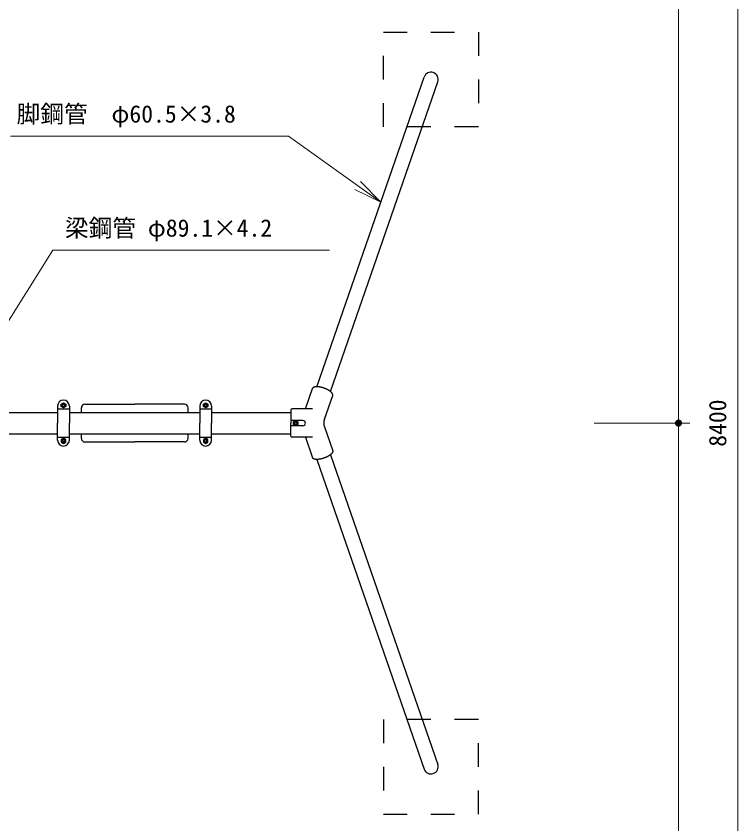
# Model space of a CAD drawing. Units: millimetres at full size, sheet at 1:40; details may follow other scales. Extents: x 600 to 16200, y 600 to 11280.
# Drawn here: x 4700 to 7745, y 4323 to 7730 of the extents above; entities that cross this region are included whole.
import ezdxf
from ezdxf.enums import TextEntityAlignment as Align

# ---------------------------------------------------------------- set-up
doc = ezdxf.new("R2010")
doc.units = ezdxf.units.MM
doc.header["$LTSCALE"] = 40
doc.linetypes.add('USER1', pattern=[5, 2.5, -2.5])
for name, color, linetype, lineweight in [('D-STR-DIM\u3000寸法線、寸法値', 7, 'Continuous', 13), ('D-STR-HTXT\u3000旗上げ', 7, 'Continuous', 13), ('D-STR\u3000構造物外形線', 1, 'Continuous', 25)]:
    doc.layers.add(name, color=color, linetype=linetype, lineweight=lineweight)
doc.styles.add('ＭＳ ゴシック', font='')
doc.styles.get('ＭＳ ゴシック').set_extended_font_data('MS Gothic')

# ---------------------------------------------------------------- blocks, each defined once
blk = doc.blocks.new('filled_dot')
at = {"color": 0, "linetype": 'Continuous', "lineweight": -2, "const_width": 1.25}
blk.add_lwpolyline([(-0.625, 0, 1), (0.625, 0, 1)], format="xyb", close=True, dxfattribs=at)
blk = doc.blocks.new('open_arrow')
at = {"color": 0, "linetype": 'Continuous', "lineweight": -2}
blk.add_lwpolyline([(7.5, 1.25), (0, 0), (7.5, -1.25)], dxfattribs=at)

msp = doc.modelspace()

# ---------------------------------------------------------------- linework, layer by layer
at = {"layer": 'D-STR-DIM\u3000寸法線、寸法値'}
for p, q in [((7494.58, 10213.42), (7494.58, 6013.42)), ((7744.81, 1813.42), (7744.81, 10213.42)), ((7138.89, 6013.42), (7542.58, 6013.42)), ((7138.89, 6013.42), (7542.58, 6013.42)), ((7494.58, 1813.42), (7494.58, 6013.42))]:
    msp.add_line(p, q, dxfattribs=at)
at = {"layer": 'D-STR-HTXT\u3000旗上げ'}
for points in [[(6238.54, 6946.14), (5848.64, 7223.81), (5832.64, 7223.81), (4675.78, 7223.81), (5254.21, 7223.81)], [(4412.38, 6039.52), (4854.01, 6742.61), (4870.01, 6742.61), (6022.29, 6742.61), (5446.15, 6742.61)]]:
    msp.add_lwpolyline(points, dxfattribs=at)
at = {"layer": 'D-STR\u3000構造物外形線'}
for p, q in [((5968.33, 6166.75), (6421.31, 7473.33)), ((6025.49, 6146.93), (6478.48, 7453.51)), ((5920.36, 6073.42), (5950.17, 6159.41)), ((6000.5, 6029.8), (6035.21, 6129.93)), ((4874.64, 6085.42), (4874.64, 6013.42)), ((4874.64, 6073.42), (4924.14, 6073.42)), ((4889.87, 6093.9), (4899.39, 6099.37)), ((4889.87, 6082.95), (4889.87, 6093.9)), ((4899.39, 6077.47), (4889.87, 6082.95)), ((4890.17, 6090.9), (4892.64, 6095.17)), ((4890.17, 6085.95), (4890.17, 6090.9)), ((4892.64, 6081.75), (4890.17, 6085.95)), ((4892.64, 6095.17), (4896.92, 6097.65)), ((4896.92, 6079.27), (4892.64, 6081.75)), ((4893.39, 6088.42), (4893.62, 6090)), ((4893.62, 6086.85), (4893.39, 6088.42)), ((4893.62, 6090), (4894.22, 6091.42)), ((4894.22, 6085.42), (4893.62, 6086.85)), ((4894.22, 6091.42), (4895.12, 6092.7)), ((4895.12, 6084.22), (4894.22, 6085.42)), ((4894.67, 6088.42), (4894.89, 6089.92)), ((4894.89, 6087), (4894.67, 6088.42)), ((4894.89, 6089.92), (4895.57, 6091.2)), ((4895.57, 6085.65), (4894.89, 6087)), ((4895.12, 6092.7), (4896.39, 6093.6)), ((4896.39, 6083.25), (4895.12, 6084.22)), ((4895.57, 6091.2), (4896.62, 6092.25)), ((4896.62, 6084.6), (4895.57, 6085.65)), ((4896.39, 6093.6), (4897.82, 6094.2)), ((4897.82, 6082.65), (4896.39, 6083.25)), ((4896.62, 6092.25), (4897.89, 6092.92)), ((4897.89, 6083.92), (4896.62, 6084.6)), ((4896.92, 6097.65), (4901.87, 6097.65)), ((4901.87, 6079.27), (4896.92, 6079.27)), ((4897.82, 6094.2), (4899.39, 6094.42)), ((4899.39, 6082.42), (4897.82, 6082.65)), ((4897.89, 6092.92), (4899.39, 6093.15)), ((4899.39, 6083.7), (4897.89, 6083.92)), ((4899.39, 6099.37), (4908.84, 6093.9)), ((4899.39, 6094.42), (4900.97, 6094.2)), ((4899.39, 6093.15), (4900.82, 6092.92)), ((4900.82, 6083.92), (4899.39, 6083.7)), ((4908.84, 6082.95), (4899.39, 6077.47)), ((4900.97, 6082.65), (4899.39, 6082.42)), ((4900.82, 6092.92), (4902.17, 6092.25)), ((4902.17, 6084.6), (4900.82, 6083.92)), ((4900.97, 6094.2), (4902.39, 6093.6)), ((4902.39, 6083.25), (4900.97, 6082.65)), ((4901.87, 6097.65), (4906.07, 6095.17)), ((4906.07, 6081.75), (4901.87, 6079.27)), ((4902.17, 6092.25), (4903.22, 6091.2)), ((4903.22, 6085.65), (4902.17, 6084.6)), ((4902.39, 6093.6), (4903.59, 6092.7)), ((4903.59, 6084.22), (4902.39, 6083.25)), ((4903.22, 6091.2), (4903.89, 6089.92)), ((4903.89, 6087), (4903.22, 6085.65)), ((4903.59, 6092.7), (4904.57, 6091.42)), ((4904.57, 6085.42), (4903.59, 6084.22)), ((4903.89, 6089.92), (4904.12, 6088.42)), ((4904.12, 6088.42), (4903.89, 6087)), ((4904.57, 6091.42), (4905.17, 6090)), ((4905.17, 6086.85), (4904.57, 6085.42)), ((4905.17, 6090), (4905.39, 6088.42)), ((4905.39, 6088.42), (4905.17, 6086.85)), ((4906.07, 6095.17), (4908.54, 6090.9)), ((4908.54, 6085.95), (4906.07, 6081.75)), ((4908.54, 6090.9), (4908.54, 6085.95)), ((4908.84, 6093.9), (4908.84, 6082.95)), ((4924.14, 6085.42), (4924.14, 6013.42)), ((4974.96, 6058.42), (4974.96, 6077.92)), ((4989.96, 6092.92), (5199.96, 6092.92)), ((5409.96, 6092.92), (5199.96, 6092.92)), ((5424.96, 6058.42), (5424.96, 6077.92)), ((5474.64, 6085.42), (5474.64, 6013.42)), ((5474.64, 6073.42), (5524.14, 6073.42)), ((5489.87, 6093.9), (5499.39, 6099.37)), ((5489.87, 6082.95), (5489.87, 6093.9)), ((5499.39, 6077.47), (5489.87, 6082.95)), ((5490.17, 6090.9), (5492.64, 6095.17)), ((5490.17, 6085.95), (5490.17, 6090.9)), ((5492.64, 6081.75), (5490.17, 6085.95)), ((5492.64, 6095.17), (5496.92, 6097.65)), ((5496.92, 6079.27), (5492.64, 6081.75)), ((5493.39, 6088.42), (5493.62, 6090)), ((5493.62, 6086.85), (5493.39, 6088.42)), ((5493.62, 6090), (5494.22, 6091.42)), ((5494.22, 6085.42), (5493.62, 6086.85)), ((5494.22, 6091.42), (5495.12, 6092.7)), ((5495.12, 6084.22), (5494.22, 6085.42)), ((5494.67, 6088.42), (5494.89, 6089.92)), ((5494.89, 6087), (5494.67, 6088.42)), ((5494.89, 6089.92), (5495.57, 6091.2)), ((5495.57, 6085.65), (5494.89, 6087)), ((5495.12, 6092.7), (5496.39, 6093.6)), ((5496.39, 6083.25), (5495.12, 6084.22)), ((5495.57, 6091.2), (5496.62, 6092.25)), ((5496.62, 6084.6), (5495.57, 6085.65)), ((5496.39, 6093.6), (5497.82, 6094.2)), ((5497.82, 6082.65), (5496.39, 6083.25)), ((5496.62, 6092.25), (5497.89, 6092.92)), ((5497.89, 6083.92), (5496.62, 6084.6)), ((5496.92, 6097.65), (5501.87, 6097.65)), ((5501.87, 6079.27), (5496.92, 6079.27)), ((5497.82, 6094.2), (5499.39, 6094.42)), ((5499.39, 6082.42), (5497.82, 6082.65)), ((5497.89, 6092.92), (5499.39, 6093.15)), ((5499.39, 6083.7), (5497.89, 6083.92)), ((5499.39, 6099.37), (5508.84, 6093.9)), ((5499.39, 6094.42), (5500.97, 6094.2)), ((5499.39, 6093.15), (5500.82, 6092.92)), ((5500.82, 6083.92), (5499.39, 6083.7)), ((5508.84, 6082.95), (5499.39, 6077.47)), ((5500.97, 6082.65), (5499.39, 6082.42)), ((5500.82, 6092.92), (5502.17, 6092.25)), ((5502.17, 6084.6), (5500.82, 6083.92)), ((5500.97, 6094.2), (5502.39, 6093.6)), ((5502.39, 6083.25), (5500.97, 6082.65)), ((5501.87, 6097.65), (5506.07, 6095.17)), ((5506.07, 6081.75), (5501.87, 6079.27)), ((5502.17, 6092.25), (5503.22, 6091.2)), ((5503.22, 6085.65), (5502.17, 6084.6)), ((5502.39, 6093.6), (5503.59, 6092.7)), ((5503.59, 6084.22), (5502.39, 6083.25)), ((5503.22, 6091.2), (5503.89, 6089.92)), ((5503.89, 6087), (5503.22, 6085.65)), ((5503.59, 6092.7), (5504.57, 6091.42)), ((5504.57, 6085.42), (5503.59, 6084.22)), ((5503.89, 6089.92), (5504.12, 6088.42)), ((5504.12, 6088.42), (5503.89, 6087)), ((5504.57, 6091.42), (5505.17, 6090)), ((5505.17, 6086.85), (5504.57, 6085.42)), ((5505.17, 6090), (5505.39, 6088.42)), ((5505.39, 6088.42), (5505.17, 6086.85)), ((5506.07, 6095.17), (5508.54, 6090.9)), ((5508.54, 6085.95), (5506.07, 6081.75)), ((5508.54, 6090.9), (5508.54, 6085.95)), ((5508.84, 6093.9), (5508.84, 6082.95)), ((5524.14, 6085.42), (5524.14, 6013.42)), ((5859.14, 6068.42), (5859.14, 6013.42)), ((5950.45, 6073.42), (5864.14, 6073.42)), ((4599.89, 6058.42), (4874.64, 6058.42)), ((4924.39, 6058.42), (5474.89, 6058.42)), ((5524.14, 6058.42), (5859.14, 6058.42)), ((4874.64, 5941.42), (4874.64, 6013.42)), ((4924.14, 5941.42), (4924.14, 6013.42)), ((5474.64, 5941.42), (5474.64, 6013.42)), ((5524.14, 5941.42), (5524.14, 6013.42)), ((5909.39, 6024.42), (5859.14, 6024.42)), ((5859.14, 5958.42), (5859.14, 6013.42)), ((5909.39, 6002.42), (5859.14, 6002.42)), ((5869.69, 6018.9), (5879.14, 6024.37)), ((5869.69, 6007.95), (5869.69, 6018.9)), ((5879.14, 6002.47), (5869.69, 6007.95)), ((5869.99, 6015.9), (5872.47, 6020.1)), ((5869.99, 6010.95), (5869.99, 6015.9)), ((5872.47, 6006.67), (5869.99, 6010.95)), ((5872.47, 6020.1), (5876.67, 6022.57)), ((5876.67, 6004.2), (5872.47, 6006.67)), ((5873.14, 6013.42), (5873.37, 6015)), ((5873.37, 6011.85), (5873.14, 6013.42)), ((5873.37, 6015), (5873.97, 6016.42)), ((5873.97, 6010.42), (5873.37, 6011.85)), ((5873.97, 6016.42), (5874.94, 6017.62)), ((5874.94, 6009.15), (5873.97, 6010.42)), ((5874.42, 6013.42), (5874.64, 6014.85)), ((5874.64, 6011.92), (5874.42, 6013.42)), ((5874.64, 6014.85), (5875.32, 6016.2)), ((5875.32, 6010.65), (5874.64, 6011.92)), ((5874.94, 6017.62), (5876.14, 6018.6)), ((5876.14, 6008.25), (5874.94, 6009.15)), ((5875.32, 6016.2), (5876.37, 6017.25)), ((5876.37, 6009.6), (5875.32, 6010.65)), ((5876.14, 6018.6), (5877.57, 6019.2)), ((5877.57, 6007.65), (5876.14, 6008.25)), ((5876.37, 6017.25), (5877.72, 6017.92)), ((5877.72, 6008.92), (5876.37, 6009.6)), ((5876.67, 6022.57), (5881.62, 6022.57)), ((5881.62, 6004.2), (5876.67, 6004.2)), ((5877.57, 6019.2), (5879.14, 6019.42)), ((5879.14, 6007.42), (5877.57, 6007.65)), ((5877.72, 6017.92), (5879.14, 6018.15)), ((5879.14, 6008.7), (5877.72, 6008.92)), ((5879.14, 6024.37), (5888.67, 6018.9)), ((5879.14, 6019.42), (5880.72, 6019.2)), ((5879.14, 6018.15), (5880.64, 6017.92)), ((5880.64, 6008.92), (5879.14, 6008.7)), ((5888.67, 6007.95), (5879.14, 6002.47)), ((5880.72, 6007.65), (5879.14, 6007.42)), ((5880.64, 6017.92), (5881.92, 6017.25)), ((5881.92, 6009.6), (5880.64, 6008.92)), ((5880.72, 6019.2), (5882.14, 6018.6)), ((5882.14, 6008.25), (5880.72, 6007.65)), ((5881.62, 6022.57), (5885.89, 6020.1)), ((5885.89, 6006.67), (5881.62, 6004.2)), ((5881.92, 6017.25), (5882.97, 6016.2)), ((5882.97, 6010.65), (5881.92, 6009.6)), ((5882.14, 6018.6), (5883.42, 6017.62)), ((5883.42, 6009.15), (5882.14, 6008.25)), ((5882.97, 6016.2), (5883.64, 6014.85)), ((5883.64, 6011.92), (5882.97, 6010.65)), ((5883.42, 6017.62), (5884.32, 6016.42)), ((5884.32, 6010.42), (5883.42, 6009.15)), ((5883.64, 6014.85), (5883.87, 6013.42)), ((5883.87, 6013.42), (5883.64, 6011.92)), ((5884.32, 6016.42), (5884.92, 6015)), ((5884.92, 6011.85), (5884.32, 6010.42)), ((5884.92, 6015), (5885.14, 6013.42)), ((5885.14, 6013.42), (5884.92, 6011.85)), ((5885.89, 6020.1), (5888.37, 6015.9)), ((5888.37, 6010.95), (5885.89, 6006.67)), ((5888.37, 6015.9), (5888.37, 6010.95)), ((5888.67, 6018.9), (5888.67, 6007.95)), ((4599.89, 5968.42), (4874.64, 5968.42)), ((4924.39, 5968.42), (5474.89, 5968.42)), ((4974.96, 5948.92), (4974.96, 5968.42)), ((5424.96, 5948.92), (5424.96, 5968.42)), ((5524.14, 5968.42), (5859.14, 5968.42)), ((6000.5, 5997.05), (6035.21, 5896.92)), ((4874.64, 5953.42), (4924.14, 5953.42)), ((4899.39, 5949.37), (4889.87, 5943.9)), ((4889.87, 5943.9), (4889.87, 5932.95)), ((4889.87, 5932.95), (4899.39, 5927.47)), ((4892.64, 5945.1), (4890.17, 5940.9)), ((4890.17, 5940.9), (4890.17, 5935.95)), ((4890.17, 5935.95), (4892.64, 5931.67)), ((4896.92, 5947.57), (4892.64, 5945.1)), ((4892.64, 5931.67), (4896.92, 5929.2)), ((4893.62, 5940), (4893.39, 5938.42)), ((4893.39, 5938.42), (4893.62, 5936.85)), ((4894.22, 5941.42), (4893.62, 5940)), ((4893.62, 5936.85), (4894.22, 5935.42)), ((4895.12, 5942.62), (4894.22, 5941.42)), ((4894.22, 5935.42), (4895.12, 5934.15)), ((4894.89, 5939.85), (4894.67, 5938.42)), ((4894.67, 5938.42), (4894.89, 5936.92)), ((4895.57, 5941.2), (4894.89, 5939.85)), ((4894.89, 5936.92), (4895.57, 5935.65)), ((4896.39, 5943.6), (4895.12, 5942.62)), ((4895.12, 5934.15), (4896.39, 5933.25)), ((4896.62, 5942.25), (4895.57, 5941.2)), ((4895.57, 5935.65), (4896.62, 5934.6)), ((4897.82, 5944.2), (4896.39, 5943.6)), ((4896.39, 5933.25), (4897.82, 5932.65)), ((4897.89, 5942.92), (4896.62, 5942.25)), ((4896.62, 5934.6), (4897.89, 5933.92)), ((4901.87, 5947.57), (4896.92, 5947.57)), ((4899.39, 5944.42), (4897.82, 5944.2)), ((4897.82, 5932.65), (4899.39, 5932.42)), ((4899.39, 5943.15), (4897.89, 5942.92)), ((4897.89, 5933.92), (4899.39, 5933.7)), ((4908.84, 5943.9), (4899.39, 5949.37)), ((4900.97, 5944.2), (4899.39, 5944.42)), ((4900.82, 5942.92), (4899.39, 5943.15)), ((4899.39, 5933.7), (4900.82, 5933.92)), ((4899.39, 5927.47), (4908.84, 5932.95)), ((4899.39, 5932.42), (4900.97, 5932.65)), ((4902.17, 5942.25), (4900.82, 5942.92)), ((4900.82, 5933.92), (4902.17, 5934.6)), ((4902.39, 5943.6), (4900.97, 5944.2)), ((4900.97, 5932.65), (4902.39, 5933.25)), ((4906.07, 5945.1), (4901.87, 5947.57)), ((4901.87, 5929.2), (4906.07, 5931.67)), ((4903.22, 5941.2), (4902.17, 5942.25)), ((4902.17, 5934.6), (4903.22, 5935.65)), ((4903.59, 5942.62), (4902.39, 5943.6)), ((4902.39, 5933.25), (4903.59, 5934.15)), ((4903.89, 5939.85), (4903.22, 5941.2)), ((4903.22, 5935.65), (4903.89, 5936.92)), ((4904.57, 5941.42), (4903.59, 5942.62)), ((4903.59, 5934.15), (4904.57, 5935.42)), ((4904.12, 5938.42), (4903.89, 5939.85)), ((4903.89, 5936.92), (4904.12, 5938.42)), ((4905.17, 5940), (4904.57, 5941.42)), ((4904.57, 5935.42), (4905.17, 5936.85)), ((4905.39, 5938.42), (4905.17, 5940)), ((4905.17, 5936.85), (4905.39, 5938.42)), ((4908.54, 5940.9), (4906.07, 5945.1)), ((4906.07, 5931.67), (4908.54, 5935.95)), ((4908.54, 5935.95), (4908.54, 5940.9)), ((4908.84, 5932.95), (4908.84, 5943.9)), ((4989.96, 5933.92), (5199.96, 5933.92)), ((5409.96, 5933.92), (5199.96, 5933.92)), ((5474.64, 5953.42), (5524.14, 5953.42)), ((5499.39, 5949.37), (5489.87, 5943.9)), ((5489.87, 5943.9), (5489.87, 5932.95)), ((5489.87, 5932.95), (5499.39, 5927.47)), ((5492.64, 5945.1), (5490.17, 5940.9)), ((5490.17, 5940.9), (5490.17, 5935.95)), ((5490.17, 5935.95), (5492.64, 5931.67)), ((5496.92, 5947.57), (5492.64, 5945.1)), ((5492.64, 5931.67), (5496.92, 5929.2)), ((5493.62, 5940), (5493.39, 5938.42)), ((5493.39, 5938.42), (5493.62, 5936.85)), ((5494.22, 5941.42), (5493.62, 5940)), ((5493.62, 5936.85), (5494.22, 5935.42)), ((5495.12, 5942.62), (5494.22, 5941.42)), ((5494.22, 5935.42), (5495.12, 5934.15)), ((5494.89, 5939.85), (5494.67, 5938.42)), ((5494.67, 5938.42), (5494.89, 5936.92)), ((5495.57, 5941.2), (5494.89, 5939.85)), ((5494.89, 5936.92), (5495.57, 5935.65)), ((5496.39, 5943.6), (5495.12, 5942.62)), ((5495.12, 5934.15), (5496.39, 5933.25)), ((5496.62, 5942.25), (5495.57, 5941.2)), ((5495.57, 5935.65), (5496.62, 5934.6)), ((5497.82, 5944.2), (5496.39, 5943.6)), ((5496.39, 5933.25), (5497.82, 5932.65)), ((5497.89, 5942.92), (5496.62, 5942.25)), ((5496.62, 5934.6), (5497.89, 5933.92)), ((5501.87, 5947.57), (5496.92, 5947.57)), ((5499.39, 5944.42), (5497.82, 5944.2)), ((5497.82, 5932.65), (5499.39, 5932.42)), ((5499.39, 5943.15), (5497.89, 5942.92)), ((5497.89, 5933.92), (5499.39, 5933.7)), ((5508.84, 5943.9), (5499.39, 5949.37)), ((5500.97, 5944.2), (5499.39, 5944.42)), ((5500.82, 5942.92), (5499.39, 5943.15)), ((5499.39, 5933.7), (5500.82, 5933.92)), ((5499.39, 5927.47), (5508.84, 5932.95)), ((5499.39, 5932.42), (5500.97, 5932.65)), ((5502.17, 5942.25), (5500.82, 5942.92)), ((5500.82, 5933.92), (5502.17, 5934.6)), ((5502.39, 5943.6), (5500.97, 5944.2)), ((5500.97, 5932.65), (5502.39, 5933.25)), ((5506.07, 5945.1), (5501.87, 5947.57)), ((5501.87, 5929.2), (5506.07, 5931.67)), ((5503.22, 5941.2), (5502.17, 5942.25)), ((5502.17, 5934.6), (5503.22, 5935.65)), ((5503.59, 5942.62), (5502.39, 5943.6)), ((5502.39, 5933.25), (5503.59, 5934.15)), ((5503.89, 5939.85), (5503.22, 5941.2)), ((5503.22, 5935.65), (5503.89, 5936.92)), ((5504.57, 5941.42), (5503.59, 5942.62)), ((5503.59, 5934.15), (5504.57, 5935.42)), ((5504.12, 5938.42), (5503.89, 5939.85)), ((5503.89, 5936.92), (5504.12, 5938.42)), ((5505.17, 5940), (5504.57, 5941.42)), ((5504.57, 5935.42), (5505.17, 5936.85)), ((5505.39, 5938.42), (5505.17, 5940)), ((5505.17, 5936.85), (5505.39, 5938.42)), ((5508.54, 5940.9), (5506.07, 5945.1)), ((5506.07, 5931.67), (5508.54, 5935.95)), ((5508.54, 5935.95), (5508.54, 5940.9)), ((5508.84, 5932.95), (5508.84, 5943.9)), ((5950.45, 5953.42), (5864.14, 5953.42)), ((5920.36, 5953.42), (5950.17, 5867.44)), ((4896.92, 5929.2), (4901.87, 5929.2)), ((5496.92, 5929.2), (5501.87, 5929.2)), ((6025.49, 5879.92), (6478.48, 4573.33)), ((5968.33, 5860.1), (6421.31, 4553.51))]:
    msp.add_line(p, q, dxfattribs=at)
at = {"layer": 'D-STR\u3000構造物外形線', "linetype": 'USER1'}
for points in [[(6649.89, 7263.42), (6249.89, 7263.42), (6249.89, 7663.42), (6649.89, 7663.42)], [(6649.89, 4763.42), (6249.89, 4763.42), (6249.89, 4363.42), (6649.89, 4363.42)]]:
    msp.add_lwpolyline(points, close=True, dxfattribs=at)
at = {"layer": 'D-STR\u3000構造物外形線'}
for points in [[(6035.21, 6129.93), (6035.37, 6130.45), (6035.48, 6130.99), (6035.56, 6131.54), (6035.59, 6132.1), (6035.58, 6132.68), (6035.52, 6133.27), (6035.43, 6133.87), (6035.29, 6134.48), (6035.11, 6135.1), (6034.89, 6135.73), (6034.63, 6136.37), (6034.32, 6137.01), (6033.98, 6137.67), (6033.59, 6138.33), (6033.16, 6139), (6032.7, 6139.67), (6032.19, 6140.35), (6031.64, 6141.03), (6031.06, 6141.72), (6030.44, 6142.41), (6029.78, 6143.1), (6029.09, 6143.79), (6028.35, 6144.48), (6027.59, 6145.18), (6026.79, 6145.87), (6025.95, 6146.56), (6025.08, 6147.25), (6024.19, 6147.94), (6023.25, 6148.62), (6022.29, 6149.3), (6021.3, 6149.98), (6020.29, 6150.65), (6019.24, 6151.32), (6018.17, 6151.97), (6017.07, 6152.63), (6015.95, 6153.27), (6014.81, 6153.9), (6013.64, 6154.53), (6012.46, 6155.14), (6011.25, 6155.75), (6010.03, 6156.34), (6008.79, 6156.93), (6007.53, 6157.5), (6006.26, 6158.06), (6004.97, 6158.6), (6003.68, 6159.13), (6002.37, 6159.65), (6001.05, 6160.15), (5999.72, 6160.64), (5998.39, 6161.11), (5997.05, 6161.56), (5995.71, 6162), (5994.37, 6162.42), (5993.02, 6162.83), (5991.67, 6163.21), (5990.32, 6163.58), (5988.98, 6163.93), (5987.64, 6164.26), (5986.3, 6164.57), (5984.97, 6164.86), (5983.65, 6165.13), (5982.34, 6165.38), (5981.04, 6165.61), (5979.75, 6165.82), (5978.47, 6166.01), (5977.2, 6166.18), (5975.96, 6166.32), (5974.72, 6166.45), (5973.51, 6166.55), (5972.31, 6166.63), (5971.14, 6166.69), (5969.98, 6166.73), (5968.85, 6166.75), (5967.74, 6166.74), (5966.66, 6166.72), (5965.6, 6166.67), (5964.57, 6166.6), (5963.56, 6166.51), (5962.59, 6166.39), (5961.64, 6166.26), (5960.73, 6166.1), (5959.85, 6165.92), (5959, 6165.72), (5958.18, 6165.5), (5957.4, 6165.27), (5956.65, 6165), (5955.93, 6164.72), (5955.26, 6164.42), (5954.62, 6164.11), (5954.02, 6163.77), (5953.45, 6163.41), (5952.93, 6163.03), (5952.44, 6162.64), (5952, 6162.23), (5951.59, 6161.8), (5951.22, 6161.35), (5950.9, 6160.89), (5950.62, 6160.41), (5950.37, 6159.92), (5950.17, 6159.41)], [(6035.21, 5896.92), (6035.37, 5896.4), (6035.48, 5895.86), (6035.56, 5895.31), (6035.59, 5894.74), (6035.58, 5894.17), (6035.52, 5893.58), (6035.43, 5892.98), (6035.29, 5892.37), (6035.11, 5891.75), (6034.89, 5891.12), (6034.63, 5890.48), (6034.32, 5889.83), (6033.98, 5889.18), (6033.59, 5888.52), (6033.16, 5887.85), (6032.7, 5887.18), (6032.19, 5886.5), (6031.64, 5885.82), (6031.06, 5885.13), (6030.44, 5884.44), (6029.78, 5883.75), (6029.09, 5883.06), (6028.35, 5882.36), (6027.59, 5881.67), (6026.79, 5880.98), (6025.95, 5880.28), (6025.08, 5879.59), (6024.19, 5878.91), (6023.25, 5878.22), (6022.29, 5877.54), (6021.3, 5876.87), (6020.29, 5876.2), (6019.24, 5875.53), (6018.17, 5874.87), (6017.07, 5874.22), (6015.95, 5873.58), (6014.81, 5872.94), (6013.64, 5872.32), (6012.46, 5871.7), (6011.25, 5871.1), (6010.03, 5870.5), (6008.79, 5869.92), (6007.53, 5869.35), (6006.26, 5868.79), (6004.97, 5868.25), (6003.68, 5867.71), (6002.37, 5867.2), (6001.05, 5866.7), (5999.72, 5866.21), (5998.39, 5865.74), (5997.05, 5865.28), (5995.71, 5864.84), (5994.37, 5864.42), (5993.02, 5864.02), (5991.67, 5863.63), (5990.32, 5863.27), (5988.98, 5862.92), (5987.64, 5862.59), (5986.3, 5862.28), (5984.97, 5861.99), (5983.65, 5861.72), (5982.34, 5861.47), (5981.04, 5861.24), (5979.75, 5861.03), (5978.47, 5860.84), (5977.2, 5860.67), (5975.96, 5860.52), (5974.72, 5860.4), (5973.51, 5860.3), (5972.31, 5860.21), (5971.14, 5860.15), (5969.98, 5860.12), (5968.85, 5860.1), (5967.74, 5860.1), (5966.66, 5860.13), (5965.6, 5860.18), (5964.57, 5860.25), (5963.56, 5860.34), (5962.59, 5860.46), (5961.64, 5860.59), (5960.73, 5860.75), (5959.85, 5860.92), (5959, 5861.12), (5958.18, 5861.34), (5957.4, 5861.58), (5956.65, 5861.84), (5955.93, 5862.12), (5955.26, 5862.42), (5954.62, 5862.74), (5954.02, 5863.08), (5953.45, 5863.44), (5952.93, 5863.81), (5952.44, 5864.21), (5952, 5864.62), (5951.59, 5865.05), (5951.22, 5865.5), (5950.9, 5865.96), (5950.62, 5866.44), (5950.37, 5866.93), (5950.17, 5867.44)]]:
    msp.add_lwpolyline(points, dxfattribs=at)
for centre, radius, start, end in [((6449.89, 7463.42), 30.25, 340.87894, 160.87894), ((4899.39, 6085.42), 24.75, 0, 180), ((5499.39, 6085.42), 24.75, 0, 180), ((4989.96, 6077.92), 15, 90, 180), ((5409.96, 6077.92), 15, 0, 90), ((5864.14, 6068.42), 5, 90, 180), ((5909.39, 6013.42), 11, 270, 90), ((6047.74, 6013.42), 50, 160.87894, 199.12106), ((4899.39, 5941.42), 24.75, 180, 0), ((4989.96, 5948.92), 15, 180, 270), ((5409.96, 5948.92), 15, 270, 0), ((5499.39, 5941.42), 24.75, 180, 0), ((5864.14, 5958.42), 5, 180, 270), ((6449.89, 4563.42), 30.25, 199.12106, 19.12106)]:
    msp.add_arc(centre, radius, start, end, dxfattribs=at)

# ---------------------------------------------------------------- block references
at = {"layer": 'D-STR-DIM\u3000寸法線、寸法値', "xscale": 12, "yscale": 12}
for rotation in [270, 90]:
    msp.add_blockref('filled_dot', (7494.58, 6013.42), dxfattribs=dict(at, rotation=rotation))
at = {"layer": 'D-STR-HTXT\u3000旗上げ', "xscale": 16, "yscale": 16, "rotation": 144.5}
msp.add_blockref('open_arrow', (6238.54, 6946.14), dxfattribs=at)

# ---------------------------------------------------------------- texts
at = {"layer": 'D-STR-DIM\u3000寸法線、寸法値', "style": 'ＭＳ ゴシック'}
msp.add_text('8400', height=73.31, rotation=90, dxfattribs=at).set_placement((7659.3, 6013.42), align=Align.MIDDLE_CENTER)
at = {"layer": 'D-STR-HTXT\u3000旗上げ', "style": 'ＭＳ ゴシック'}
for s, p in [('脚鋼管\u3000φ60.5×3.8', (4701.79, 7259.32)), ('梁鋼管 φ89.1×4.2', (4905.52, 6778.12))]:
    msp.add_text(s, height=73.31, dxfattribs=at).set_placement(p, align=Align.BOTTOM_LEFT)

doc.saveas('drawing.dxf')
